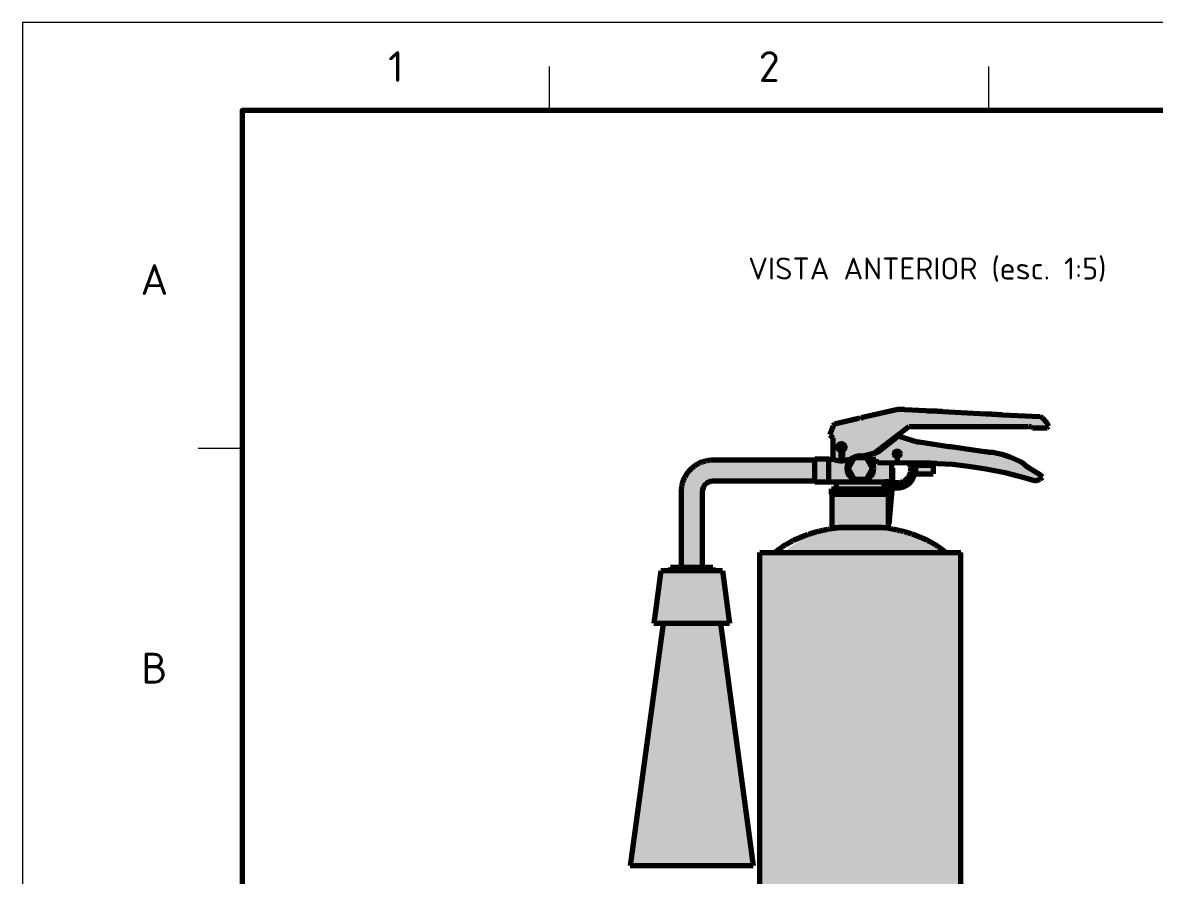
# Model space of a CAD drawing. Header units: millimetres. Extents: x 0 to 420, y 0 to 297.
# Drawn here: x 0 to 128.8, y 199.9 to 297 of the extents above; entities that cross this region are included whole.
import ezdxf
from ezdxf.enums import TextEntityAlignment as Align

# ---------------------------------------------------------------- set-up
doc = ezdxf.new("R2010")
doc.units = ezdxf.units.MM
for name, color, linetype, lineweight in [('01-VISIBLE', 7, 'CONTINUOUS', 70), ('06-TEXTO', 7, 'CONTINUOUS', 25), ('07-RECUADRO', 7, 'CONTINUOUS', 70), ('08-FINA', 5, 'CONTINUOUS', 18), ('13-GRAFICA', 30, 'CONTINUOUS', 18)]:
    doc.layers.add(name, color=color, linetype=linetype, lineweight=lineweight)
doc.styles.add('ISO3098', font='isocpeur.ttf')

msp = doc.modelspace()

# ---------------------------------------------------------------- hatches: boundary and pattern name
at = {"layer": '13-GRAFICA', "true_color": 0xb21820}
h = msp.add_hatch(color=7, dxfattribs=at)
h.dxf.hatch_style = 1
h.paths.add_polyline_path([(93.773, 251.555), (93.773, 251.655), (94.173, 251.655), (94.173, 251.755), (94.673, 251.755), (94.673, 251.855), (95.073, 251.855), (95.073, 251.955), (95.373, 251.855), (95.373, 251.955), (95.573, 251.955), (95.573, 252.055), (95.973, 252.055), (95.973, 252.155), (96.373, 252.155), (96.373, 252.255), (96.773, 252.255), (96.773, 252.355), (97.273, 252.355), (97.273, 252.455), (97.673, 252.455), (97.673, 252.555), (98.173, 252.555), (98.173, 252.655), (98.573, 252.655), (98.573, 252.755), (99.073, 252.755), (99.073, 252.855), (99.473, 252.855), (99.473, 252.955), (102.873, 252.855), (102.873, 252.755), (104.773, 252.755), (104.773, 252.655), (106.173, 252.655), (106.173, 252.555), (108.273, 252.555), (108.273, 252.455), (111.573, 252.355), (111.573, 252.255), (113.573, 252.255), (113.573, 252.155), (115.673, 252.155), (115.673, 252.055), (116.073, 252.055), (116.073, 251.955), (116.673, 251.455), (116.673, 251.255), (116.773, 251.255), (116.773, 250.955), (116.673, 250.955), (116.673, 250.855), (114.873, 250.855), (114.873, 250.955), (114.673, 250.955), (114.673, 251.055), (100.873, 251.055), (100.573, 250.655), (100.373, 250.655), (100.373, 250.555), (100.273, 250.555), (100.173, 250.355), (99.973, 250.355), (99.673, 249.955), (99.473, 249.955), (99.273, 249.655), (99.073, 249.655), (98.873, 249.355), (98.673, 249.355), (98.373, 248.955), (98.173, 248.955), (97.973, 248.655), (97.773, 248.655), (97.773, 248.555), (97.673, 248.555), (97.473, 248.255), (97.273, 248.255), (97.073, 247.955), (96.673, 247.955), (96.673, 247.855), (96.273, 247.855), (96.273, 247.755), (95.873, 247.755), (95.873, 247.655), (95.173, 247.755), (95.173, 247.655), (94.573, 247.555), (94.573, 247.455), (94.273, 247.355), (94.273, 247.255), (93.873, 247.255), (93.873, 247.155), (93.673, 247.155), (93.673, 248.655), (93.673, 251.555)])
h = msp.add_hatch(color=7, dxfattribs=at)
h.dxf.hatch_style = 1
h.paths.add_polyline_path([(92.373, 247.355), (92.273, 247.355), (92.273, 249.755), (92.173, 249.755), (91.873, 250.155), (91.973, 250.155), (91.973, 250.355), (92.073, 250.355), (92.173, 251.055), (92.273, 251.055), (92.473, 251.355), (92.873, 251.355), (92.873, 248.955), (92.873, 248.355), (92.873, 247.155), (92.473, 247.155), (92.473, 247.255), (92.373, 247.255)])
h = msp.add_hatch(color=7, dxfattribs=at)
h.dxf.hatch_style = 1
h.paths.add_polyline_path([(92.973, 251.355), (92.973, 251.455), (93.373, 251.455), (93.373, 251.555), (93.673, 251.555), (93.673, 248.655), (93.573, 248.955), (93.473, 248.955), (93.473, 249.055), (92.873, 248.955), (92.873, 251.355)])
at = {"layer": '13-GRAFICA', "true_color": 0xd6d9de}
h = msp.add_hatch(color=7, dxfattribs=at)
h.dxf.hatch_style = 1
h.paths.add_polyline_path([(93.073, 248.355), (92.873, 248.355), (92.873, 248.955), (93.473, 249.055), (93.573, 248.755), (93.673, 248.755), (93.673, 248.655), (93.573, 248.655), (93.573, 248.355), (93.373, 248.355), (93.373, 248.255), (93.073, 248.255)])
at = {"layer": '13-GRAFICA', "true_color": 0xb21820}
h = msp.add_hatch(color=7, dxfattribs=at)
h.dxf.hatch_style = 1
h.paths.add_polyline_path([(96.473, 247.755), (96.473, 247.855), (96.873, 247.855), (96.873, 247.955), (97.373, 248.055), (97.373, 248.155), (97.673, 248.255), (97.973, 248.655), (98.173, 248.655), (98.473, 249.055), (98.673, 249.055), (98.973, 249.455), (99.173, 249.455), (99.273, 249.589), (99.273, 248.055), (99.273, 247.755), (99.273, 246.909), (97.273, 246.955), (97.173, 247.255), (96.373, 247.255), (96.173, 247.555), (95.973, 247.555), (95.973, 247.755)])
h = msp.add_hatch(color=7, dxfattribs=at)
h.dxf.hatch_style = 1
h.paths.add_polyline_path([(99.473, 249.855), (99.773, 249.955), (99.773, 249.855), (99.873, 249.855), (99.873, 248.055), (99.773, 248.055), (99.673, 248.255), (99.473, 248.255), (99.473, 248.155), (99.273, 248.055), (99.273, 249.589)])
h = msp.add_hatch(color=7, dxfattribs=at)
h.dxf.hatch_style = 1
h.paths.add_polyline_path([(100.073, 249.855), (100.073, 249.755), (100.373, 249.755), (100.373, 249.655), (100.673, 249.655), (100.673, 249.555), (100.973, 249.555), (100.973, 249.455), (101.273, 249.455), (101.273, 249.355), (101.573, 249.355), (101.573, 249.255), (102.873, 249.155), (102.873, 249.055), (103.473, 249.055), (103.473, 248.955), (104.173, 248.955), (104.173, 248.855), (104.773, 248.855), (104.773, 248.755), (105.673, 248.755), (105.673, 248.655), (107.073, 248.555), (107.073, 248.455), (109.073, 248.255), (109.073, 248.155), (110.773, 248.055), (110.773, 247.955), (111.573, 247.855), (111.573, 247.755), (112.473, 247.555), (112.473, 247.455), (112.673, 247.455), (112.673, 247.355), (112.873, 247.355), (112.873, 247.255), (113.173, 247.255), (113.173, 247.155), (113.773, 246.955), (113.773, 246.855), (114.073, 246.755), (114.373, 246.355), (114.573, 246.355), (114.673, 246.155), (115.073, 246.055), (115.073, 245.955), (115.373, 245.855), (115.473, 245.655), (115.873, 245.555), (115.873, 245.455), (116.073, 245.355), (116.073, 245.155), (115.973, 245.155), (115.873, 244.955), (115.573, 244.955), (115.573, 244.855), (115.073, 244.855), (115.073, 244.955), (114.773, 244.955), (114.773, 245.055), (114.373, 245.055), (114.373, 245.155), (114.073, 245.155), (114.073, 245.255), (113.673, 245.255), (113.673, 245.355), (113.273, 245.355), (113.273, 245.455), (112.873, 245.455), (112.873, 245.555), (112.473, 245.555), (112.473, 245.655), (112.073, 245.655), (112.073, 245.755), (111.673, 245.755), (111.673, 245.855), (111.173, 245.855), (111.173, 245.955), (110.673, 245.955), (110.673, 246.055), (110.173, 246.055), (110.173, 246.155), (109.673, 246.155), (109.673, 246.255), (109.073, 246.255), (109.073, 246.355), (107.673, 246.455), (107.673, 246.555), (105.973, 246.655), (105.973, 246.755), (99.873, 246.896), (99.873, 247.755), (99.873, 248.055), (99.873, 249.855)])
at = {"layer": '13-GRAFICA', "true_color": 0xcba23e}
h = msp.add_hatch(color=7, dxfattribs=at)
h.dxf.hatch_style = 1
h.paths.add_polyline_path([(90.173, 244.655), (90.173, 247.255), (92.473, 247.255), (92.473, 247.155), (92.873, 247.155), (92.873, 247.055), (93.473, 247.055), (93.473, 247.155), (93.873, 247.155), (93.873, 247.255), (94.373, 247.255), (94.373, 247.355), (94.473, 247.355), (94.573, 247.555), (94.773, 247.555), (94.773, 247.655), (95.573, 247.755), (95.573, 247.655), (96.173, 247.555), (96.373, 247.255), (97.173, 247.255), (97.273, 246.955), (98.973, 246.955), (98.973, 244.755), (91.973, 244.755), (91.973, 244.655)])
at = {"layer": '13-GRAFICA', "true_color": 0xb21820}
h = msp.add_hatch(color=7, dxfattribs=at)
h.dxf.hatch_style = 1
h.paths.add_polyline_path([(93.473, 247.155), (93.473, 247.055), (92.873, 247.055), (92.873, 247.155), (92.873, 248.355), (93.073, 248.355), (93.073, 248.255), (93.573, 248.355), (93.573, 248.655), (93.673, 248.655), (93.673, 247.155)])
at = {"layer": '13-GRAFICA', "true_color": 0xd6d9de}
h = msp.add_hatch(color=7, dxfattribs=at)
h.dxf.hatch_style = 1
h.paths.add_polyline_path([(99.273, 247.755), (99.273, 248.055), (99.373, 248.055), (99.473, 248.255), (99.673, 248.255), (99.673, 248.155), (99.873, 248.055), (99.873, 247.755), (99.773, 247.755), (99.673, 247.555), (99.473, 247.555), (99.473, 247.655)])
at = {"layer": '13-GRAFICA', "true_color": 0xb21820}
h = msp.add_hatch(color=7, dxfattribs=at)
h.dxf.hatch_style = 1
h.paths.add_polyline_path([(99.273, 246.909), (99.273, 247.755), (99.373, 247.755), (99.473, 247.555), (99.673, 247.555), (99.673, 247.655), (99.873, 247.755), (99.873, 246.896)])
at = {"layer": '13-GRAFICA', "true_color": 0xd6d9de}
h = msp.add_hatch(color=7, dxfattribs=at)
h.dxf.hatch_style = 1
h.paths.add_polyline_path([(74.973, 234.955), (74.973, 244.055), (75.073, 244.055), (75.073, 244.555), (75.173, 244.555), (75.273, 245.155), (75.473, 245.255), (75.473, 245.455), (75.673, 245.555), (75.673, 245.755), (75.773, 245.755), (76.473, 246.555), (76.873, 246.655), (76.973, 246.855), (77.273, 246.855), (77.273, 246.955), (77.573, 246.955), (77.573, 247.055), (77.973, 247.055), (77.973, 247.155), (90.173, 247.155), (90.173, 244.755), (78.173, 244.755), (78.173, 244.655), (77.773, 244.555), (77.673, 244.255), (77.473, 244.155), (77.473, 243.855), (77.373, 243.855), (77.373, 234.955)])
h = msp.add_hatch(color=7, dxfattribs=at)
h.dxf.hatch_style = 1
h.paths.add_polyline_path([(98.373, 244.355), (98.073, 244.755), (98.973, 244.755), (98.973, 244.655), (99.373, 244.655), (99.373, 244.555), (99.773, 244.555), (99.773, 244.655), (100.373, 244.755), (100.373, 244.855), (100.873, 245.255), (100.873, 245.455), (100.973, 245.455), (100.973, 245.655), (101.073, 245.655), (101.073, 246.555), (100.973, 246.555), (100.873, 246.855), (101.473, 246.855), (101.473, 246.755), (101.573, 246.755), (101.573, 246.355), (101.673, 246.355), (101.573, 245.455), (101.473, 245.455), (101.473, 245.155), (101.273, 245.055), (101.273, 244.855), (101.173, 244.855), (100.773, 244.355), (100.573, 244.355), (100.573, 244.255), (100.373, 244.255), (100.373, 244.155), (100.073, 244.155), (100.073, 244.055), (99.073, 244.055), (99.073, 244.155), (98.773, 244.155), (98.773, 244.255)])
at = {"layer": '13-GRAFICA', "true_color": 0xffd200}
h = msp.add_hatch(color=7, dxfattribs=at)
h.dxf.hatch_style = 1
h.paths.add_polyline_path([(101.673, 245.655), (101.673, 246.655), (103.673, 246.655), (103.673, 245.655)])
at = {"layer": '13-GRAFICA', "true_color": 0xb21820}
h = msp.add_hatch(color=7, dxfattribs=at)
h.dxf.hatch_style = 1
h.paths.add_polyline_path([(92.173, 243.855), (98.573, 243.855), (98.573, 239.455), (98.473, 239.455), (98.473, 239.355), (99.073, 239.355), (99.073, 239.255), (99.573, 239.255), (99.573, 239.155), (100.373, 239.055), (100.373, 238.955), (101.073, 238.855), (101.073, 238.755), (101.373, 238.755), (101.373, 238.655), (101.573, 238.655), (101.573, 238.555), (101.873, 238.555), (101.873, 238.455), (102.073, 238.455), (102.073, 238.355), (102.373, 238.355), (102.373, 238.255), (102.573, 238.255), (102.573, 238.155), (102.873, 238.155), (102.873, 238.055), (103.073, 238.055), (103.173, 237.855), (103.373, 237.855), (103.373, 237.755), (103.773, 237.655), (103.873, 237.455), (104.273, 237.355), (104.373, 237.155), (104.573, 237.155), (104.973, 236.655), (86.673, 236.655), (86.873, 236.955), (87.073, 236.955), (87.373, 237.355), (87.573, 237.355), (87.673, 237.555), (87.873, 237.555), (87.873, 237.655), (88.173, 237.755), (88.273, 237.955), (88.473, 237.955), (88.473, 238.055), (88.673, 238.055), (88.673, 238.155), (88.873, 238.155), (88.873, 238.255), (89.073, 238.255), (89.073, 238.355), (89.273, 238.355), (89.273, 238.455), (89.573, 238.455), (89.573, 238.555), (89.773, 238.555), (89.773, 238.655), (89.973, 238.655), (89.973, 238.755), (90.273, 238.755), (90.273, 238.855), (90.573, 238.855), (90.573, 238.955), (90.873, 238.955), (90.873, 239.055), (91.273, 239.055), (91.273, 239.155), (91.573, 239.155), (91.573, 239.255), (91.973, 239.255), (91.973, 239.355), (92.473, 239.355), (92.473, 239.455), (92.173, 239.455)])
at = {"layer": '13-GRAFICA', "true_color": 0xcba23e}
h = msp.add_hatch(color=7, dxfattribs=at)
h.dxf.hatch_style = 1
h.paths.add_polyline_path([(92.673, 243.855), (92.673, 244.755), (98.073, 244.755), (98.073, 243.855)])
at = {"layer": '13-GRAFICA', "true_color": 0xc81e2d}
h = msp.add_hatch(color=7, dxfattribs=at)
h.dxf.hatch_style = 1
h.paths.add_polyline_path([(98.873, 242.855), (98.873, 242.355), (98.773, 242.355), (98.773, 242.855)])
h = msp.add_hatch(color=7, dxfattribs=at)
h.dxf.hatch_style = 1
h.paths.add_polyline_path([(98.773, 241.655), (98.773, 241.155), (98.673, 241.155), (98.673, 241.655)])
h = msp.add_hatch(color=7, dxfattribs=at)
h.dxf.hatch_style = 1
h.paths.add_polyline_path([(98.573, 240.455), (98.673, 240.455), (98.673, 239.955), (98.573, 239.955)])
at = {"layer": '13-GRAFICA', "true_color": 0xffffff}
h = msp.add_hatch(color=7, dxfattribs=at)
h.dxf.hatch_style = 1
h.paths.add_polyline_path([(83.973, 178.655), (83.973, 236.655), (106.773, 236.655), (106.773, 178.655)])
at = {"layer": '13-GRAFICA', "true_color": 0x202020}
h = msp.add_hatch(color=7, dxfattribs=at)
h.dxf.hatch_style = 1
h.paths.add_polyline_path([(72.173, 231.155), (72.273, 231.155), (72.273, 231.955), (72.373, 231.955), (72.373, 232.655), (72.473, 232.655), (72.473, 233.455), (72.573, 233.455), (72.673, 234.555), (79.673, 234.555), (79.973, 231.055), (80.073, 231.055), (80.073, 230.455), (80.173, 230.455), (80.173, 229.855), (80.273, 229.855), (80.273, 229.355), (80.373, 229.355), (80.473, 228.555), (71.873, 228.555), (71.973, 229.755), (72.073, 229.755), (72.073, 230.455), (72.173, 230.455)])
h = msp.add_hatch(color=7, dxfattribs=at)
h.dxf.hatch_style = 1
h.paths.add_polyline_path([(78.573, 234.555), (73.773, 234.555), (73.773, 234.955), (78.573, 234.955)])
h = msp.add_hatch(color=7, dxfattribs=at)
h.dxf.hatch_style = 1
h.paths.add_polyline_path([(83.173, 200.955), (69.173, 200.955), (69.273, 202.055), (69.373, 202.055), (69.373, 202.855), (69.473, 202.855), (69.473, 203.555), (69.573, 203.555), (69.573, 204.255), (69.673, 204.255), (69.773, 205.755), (69.873, 205.755), (69.873, 206.555), (69.973, 206.555), (69.973, 207.255), (70.073, 207.255), (70.073, 207.955), (70.173, 207.955), (70.173, 208.755), (70.273, 208.755), (70.273, 209.455), (70.373, 209.455), (70.373, 210.255), (70.473, 210.255), (70.473, 210.955), (70.573, 210.955), (70.573, 211.655), (70.673, 211.655), (70.673, 212.455), (70.773, 212.455), (70.773, 213.155), (70.873, 213.155), (70.873, 213.955), (70.973, 213.955), (70.973, 214.655), (71.073, 214.655), (71.073, 215.355), (71.173, 215.355), (71.173, 216.155), (71.273, 216.155), (71.273, 216.855), (71.373, 216.855), (71.373, 217.555), (71.473, 217.555), (71.473, 218.355), (71.573, 218.355), (71.573, 219.055), (71.673, 219.055), (71.673, 219.855), (71.773, 219.855), (71.773, 220.555), (71.873, 220.555), (71.873, 221.255), (71.973, 221.255), (71.973, 222.055), (72.073, 222.055), (72.073, 222.755), (72.173, 222.755), (72.173, 223.555), (72.273, 223.555), (72.273, 224.255), (72.373, 224.255), (72.373, 224.955), (72.473, 224.955), (72.473, 225.755), (72.573, 225.755), (72.573, 226.455), (72.673, 226.455), (72.673, 227.255), (72.773, 227.255), (72.873, 228.555), (79.373, 228.555), (79.473, 227.255), (79.573, 227.255), (79.573, 226.455), (79.673, 226.455), (79.673, 225.655), (79.773, 225.655), (79.773, 224.955), (79.873, 224.955), (79.873, 224.155), (79.973, 224.155), (79.973, 223.355), (80.073, 223.355), (80.073, 222.655), (80.173, 222.655), (80.173, 221.855), (80.273, 221.855), (80.273, 221.155), (80.373, 221.155), (80.473, 219.555), (80.573, 219.555), (80.573, 218.855), (80.673, 218.855), (80.673, 218.055), (80.773, 218.055), (80.773, 217.355), (80.873, 217.355), (80.973, 215.755), (81.073, 215.755), (81.073, 215.055), (81.173, 215.055), (81.173, 214.255), (81.273, 214.255), (81.273, 213.555), (81.373, 213.555), (81.473, 211.955), (81.573, 211.955), (81.773, 209.655), (81.873, 209.655), (81.873, 208.955), (81.973, 208.955), (81.973, 208.155), (82.073, 208.155), (82.073, 207.455), (82.173, 207.455), (82.173, 206.655), (82.273, 206.655)])

# ---------------------------------------------------------------- linework, layer by layer
at = {"layer": '01-VISIBLE'}
for p, q in [((99.641, 252.945), (95.611, 252.031)), ((100.385, 252.945), (99.641, 252.945)), ((100.419, 252.911), (100.385, 252.945)), ((102.857, 252.809), (100.419, 252.911)), ((102.891, 252.777), (102.857, 252.809)), ((103.501, 252.777), (102.891, 252.777)), ((103.535, 252.743), (103.501, 252.777)), ((104.111, 252.743), (103.535, 252.743)), ((104.145, 252.709), (104.111, 252.743)), ((104.721, 252.709), (104.145, 252.709)), ((104.755, 252.675), (104.721, 252.709)), ((109.665, 252.437), (104.755, 252.675)), ((92.427, 251.285), (92.241, 251.099)), ((95.169, 251.929), (92.427, 251.285)), ((95.271, 251.929), (95.169, 251.929)), ((95.373, 251.861), (95.271, 251.929)), ((95.509, 251.997), (95.373, 251.861)), ((95.611, 252.031), (95.509, 251.997)), ((109.699, 252.403), (109.665, 252.437)), ((110.309, 252.403), (109.699, 252.403)), ((110.343, 252.369), (110.309, 252.403)), ((110.917, 252.369), (110.343, 252.369)), ((110.951, 252.335), (110.917, 252.369)), ((111.527, 252.335), (110.951, 252.335)), ((111.561, 252.301), (111.527, 252.335)), ((115.863, 252.099), (111.561, 252.301)), ((116.099, 251.997), (115.863, 252.099)), ((116.625, 251.473), (116.099, 251.997)), ((116.827, 251.031), (116.625, 251.473)), ((92.173, 250.761), (91.901, 250.083)), ((91.901, 250.083), (92.241, 249.711)), ((92.241, 251.099), (92.173, 250.761)), ((97.033, 248.001), (100.927, 251.015)), ((100.927, 251.015), (114.473, 251.015)), ((114.473, 251.015), (114.541, 251.049)), ((114.541, 251.049), (114.813, 250.981)), ((114.813, 250.981), (114.981, 250.845)), ((114.981, 250.845), (116.641, 250.845)), ((116.641, 250.845), (116.827, 251.031)), ((92.241, 249.711), (92.241, 247.409)), ((99.675, 249.931), (97.371, 248.103)), ((101.841, 249.221), (99.675, 249.931)), ((102.079, 249.221), (101.841, 249.221)), ((105.431, 248.713), (102.079, 249.221)), ((105.669, 248.713), (105.431, 248.713)), ((109.495, 248.137), (105.669, 248.713)), ((92.241, 247.409), (92.427, 247.221)), ((94.673, 247.435), (93.973, 246.223)), ((96.073, 247.435), (94.673, 247.435)), ((95.738, 247.677), (97.033, 248.001)), ((96.999, 247.933), (95.787, 247.664)), ((96.773, 246.223), (96.073, 247.435)), ((97.371, 248.103), (96.999, 247.933)), ((96.999, 247.933), (97.346, 248.091)), ((109.733, 248.137), (109.495, 248.137)), ((110.003, 248.069), (109.733, 248.137)), ((110.443, 248.069), (110.003, 248.069)), ((111.527, 247.831), (110.443, 248.069)), ((112.441, 247.527), (111.527, 247.831)), ((113.593, 246.985), (112.441, 247.527)), ((90.193, 247.173), (78.573, 247.173)), ((91.773, 247.283), (90.193, 247.283)), ((91.773, 244.723), (91.773, 247.283)), ((92.327, 247.283), (92.327, 247.322)), ((92.427, 247.221), (93.003, 247.087)), ((93.003, 247.087), (93.375, 247.087)), ((93.375, 247.087), (94.366, 247.334)), ((93.973, 246.223), (94.673, 245.01)), ((94.159, 247.283), (94.312, 247.283)), ((96.073, 245.01), (96.773, 246.223)), ((96.428, 247.289), (97.135, 247.289)), ((96.434, 247.283), (97.136, 247.283)), ((97.135, 247.289), (97.151, 247.103)), ((97.151, 247.103), (97.337, 246.917)), ((97.337, 246.917), (103.365, 246.883)), ((98.973, 244.723), (98.973, 246.907)), ((98.979, 246.263), (99.019, 246.263)), ((98.979, 244.663), (98.979, 246.263)), ((99.019, 246.263), (99.019, 244.661)), ((101.653, 246.623), (103.653, 246.623)), ((103.365, 246.883), (103.399, 246.849)), ((103.399, 246.849), (104.077, 246.849)), ((104.077, 246.849), (104.111, 246.815)), ((104.111, 246.815), (105.905, 246.713)), ((105.905, 246.713), (107.937, 246.477)), ((107.937, 246.477), (109.665, 246.205)), ((109.665, 246.205), (111.867, 245.765)), ((113.999, 246.747), (113.593, 246.985)), ((114.203, 246.545), (113.999, 246.747)), ((114.609, 246.273), (114.203, 246.545)), ((115.897, 245.461), (114.609, 246.273)), ((94.673, 245.01), (96.073, 245.01)), ((101.653, 245.623), (103.653, 245.623)), ((111.867, 245.765), (114.033, 245.223)), ((114.033, 245.223), (115.219, 244.851)), ((115.219, 244.851), (115.423, 244.851)), ((115.423, 244.851), (115.863, 245.021)), ((115.863, 245.021), (116.117, 245.241)), ((116.117, 245.241), (115.897, 245.461)), ((74.973, 243.573), (74.973, 234.973)), ((77.373, 243.573), (77.373, 234.973)), ((90.193, 244.773), (78.573, 244.773)), ((91.973, 244.663), (90.193, 244.663)), ((92.093, 243.303), (92.093, 243.903)), ((92.573, 244.723), (95.373, 244.723)), ((92.653, 243.903), (92.653, 244.723)), ((95.373, 244.723), (98.173, 244.723)), ((98.093, 243.903), (98.093, 244.723)), ((98.579, 239.903), (98.979, 244.663)), ((99.019, 244.661), (98.619, 239.899)), ((98.653, 243.303), (98.653, 243.903)), ((92.173, 239.503), (92.173, 243.303)), ((98.573, 239.503), (98.573, 243.303)), ((98.619, 239.899), (98.579, 239.903)), ((92.871, 239.502), (92.871, 239.503)), ((97.875, 239.502), (97.875, 239.503)), ((83.913, 178.683), (83.913, 236.675)), ((106.833, 178.683), (106.833, 236.675)), ((72.679, 234.573), (71.867, 228.573)), ((73.773, 234.973), (73.719, 234.573)), ((78.573, 234.973), (78.627, 234.573)), ((79.667, 234.573), (80.479, 228.573)), ((72.907, 228.573), (69.173, 200.973)), ((79.439, 228.573), (83.173, 200.973))]:
    msp.add_line(p, q, dxfattribs=at)
for points in [[(99.406, 248.175), (99.406, 248.175), (99.406, 248.175), (99.406, 248.176), (99.406, 248.176), (99.406, 248.176), (99.407, 248.176)], [(78.573, 247.173), (78.472, 247.171), (78.371, 247.167), (78.27, 247.16), (78.17, 247.15), (78.07, 247.137), (77.97, 247.122), (77.871, 247.103), (77.772, 247.082), (77.674, 247.058), (77.576, 247.032), (77.48, 247.003), (77.384, 246.971), (77.289, 246.936), (77.195, 246.899), (77.103, 246.859), (77.011, 246.816), (76.921, 246.771), (76.832, 246.723), (76.744, 246.673), (76.658, 246.621), (76.573, 246.566), (76.49, 246.509), (76.408, 246.449), (76.328, 246.387), (76.25, 246.323), (76.174, 246.257), (76.1, 246.189), (76.027, 246.118), (75.957, 246.046), (75.889, 245.971), (75.822, 245.895), (75.758, 245.817), (75.697, 245.737), (75.637, 245.656), (75.58, 245.573), (75.525, 245.488), (75.472, 245.402), (75.422, 245.314), (75.375, 245.225), (75.33, 245.135), (75.287, 245.043), (75.247, 244.95), (75.21, 244.856), (75.175, 244.762), (75.143, 244.666), (75.114, 244.569), (75.087, 244.472), (75.063, 244.374), (75.042, 244.275), (75.024, 244.176), (75.008, 244.076), (74.996, 243.976), (74.986, 243.875), (74.979, 243.774), (74.974, 243.674), (74.973, 243.573)], [(90.193, 244.663), (90.193, 244.763), (90.193, 244.864), (90.193, 244.965), (90.193, 245.066), (90.193, 245.166), (90.193, 245.267), (90.193, 245.368), (90.193, 245.469), (90.193, 245.569), (90.193, 245.67), (90.193, 245.771), (90.193, 245.872), (90.193, 245.973), (90.193, 246.073), (90.193, 246.174), (90.193, 246.275), (90.193, 246.376), (90.193, 246.476), (90.193, 246.577), (90.193, 246.678), (90.193, 246.779), (90.193, 246.879), (90.193, 246.98), (90.193, 247.081), (90.193, 247.182), (90.193, 247.283)], [(91.773, 247.283), (91.872, 247.283), (91.971, 247.283), (92.069, 247.283), (92.168, 247.283), (92.267, 247.283), (92.366, 247.283)], [(100.869, 246.897), (100.92, 246.808), (100.964, 246.715), (101.002, 246.62), (101.034, 246.523), (101.059, 246.423), (101.077, 246.323), (101.088, 246.221), (101.093, 246.119), (101.091, 246.016), (101.081, 245.914), (101.065, 245.813), (101.042, 245.713), (101.013, 245.615), (100.977, 245.519), (100.934, 245.426), (100.886, 245.336), (100.831, 245.249), (100.771, 245.167), (100.705, 245.088), (100.634, 245.014), (100.558, 244.945), (100.478, 244.881), (100.394, 244.823), (100.306, 244.771), (100.214, 244.725), (100.12, 244.684), (100.023, 244.651), (99.925, 244.624), (99.824, 244.603), (99.723, 244.59), (99.621, 244.583), (99.518, 244.584), (99.416, 244.591), (99.315, 244.605), (99.214, 244.626), (99.116, 244.653), (99.019, 244.687)], [(101.653, 246.623), (101.653, 246.523), (101.653, 246.423), (101.653, 246.323), (101.653, 246.223), (101.653, 246.123), (101.653, 246.023), (101.653, 245.923), (101.653, 245.823), (101.653, 245.723), (101.653, 245.623)], [(103.653, 246.623), (103.653, 246.523), (103.653, 246.423), (103.653, 246.323), (103.653, 246.223), (103.653, 246.123), (103.653, 246.023), (103.653, 245.923), (103.653, 245.823), (103.653, 245.723), (103.653, 245.623)], [(91.773, 244.723), (91.887, 244.723), (92.002, 244.723), (92.116, 244.723), (92.23, 244.723), (92.344, 244.723), (92.459, 244.723), (92.573, 244.723)], [(91.973, 244.663), (91.973, 244.673), (91.973, 244.683), (91.973, 244.693), (91.973, 244.703), (91.973, 244.713), (91.973, 244.723)], [(92.093, 243.903), (92.194, 243.903), (92.295, 243.903), (92.396, 243.903), (92.497, 243.903), (92.598, 243.903), (92.699, 243.903), (92.799, 243.903), (92.9, 243.903), (93.001, 243.903), (93.102, 243.903), (93.203, 243.903), (93.304, 243.903), (93.405, 243.903), (93.506, 243.903), (93.607, 243.903), (93.708, 243.903), (93.809, 243.903), (93.91, 243.903), (94.011, 243.903), (94.111, 243.903), (94.212, 243.903), (94.313, 243.903), (94.414, 243.903), (94.515, 243.903), (94.616, 243.903), (94.717, 243.903), (94.818, 243.903), (94.919, 243.903), (95.02, 243.903), (95.121, 243.903), (95.222, 243.903), (95.323, 243.903), (95.423, 243.903), (95.524, 243.903), (95.625, 243.903), (95.726, 243.903), (95.827, 243.903), (95.928, 243.903), (96.029, 243.903), (96.13, 243.903), (96.231, 243.903), (96.332, 243.903), (96.433, 243.903), (96.534, 243.903), (96.635, 243.903), (96.735, 243.903), (96.836, 243.903), (96.937, 243.903), (97.038, 243.903), (97.139, 243.903), (97.24, 243.903), (97.341, 243.903), (97.442, 243.903), (97.543, 243.903), (97.644, 243.903), (97.745, 243.903), (97.846, 243.903), (97.947, 243.903), (98.047, 243.903), (98.148, 243.903), (98.249, 243.903), (98.35, 243.903), (98.451, 243.903), (98.552, 243.903), (98.653, 243.903)], [(98.973, 244.723), (98.859, 244.723), (98.744, 244.723), (98.63, 244.723), (98.516, 244.723), (98.402, 244.723), (98.287, 244.723), (98.173, 244.723)], [(98.979, 244.703), (98.972, 244.707), (98.965, 244.71), (98.957, 244.713), (98.95, 244.716), (98.943, 244.719), (98.936, 244.723)], [(92.093, 243.303), (92.194, 243.303), (92.295, 243.303), (92.396, 243.303), (92.497, 243.303), (92.598, 243.303), (92.699, 243.303), (92.799, 243.303), (92.9, 243.303), (93.001, 243.303), (93.102, 243.303), (93.203, 243.303), (93.304, 243.303), (93.405, 243.303), (93.506, 243.303), (93.607, 243.303), (93.708, 243.303), (93.809, 243.303), (93.91, 243.303), (94.011, 243.303), (94.111, 243.303), (94.212, 243.303), (94.313, 243.303), (94.414, 243.303), (94.515, 243.303), (94.616, 243.303), (94.717, 243.303), (94.818, 243.303), (94.919, 243.303), (95.02, 243.303), (95.121, 243.303), (95.222, 243.303), (95.323, 243.303), (95.423, 243.303), (95.524, 243.303), (95.625, 243.303), (95.726, 243.303), (95.827, 243.303), (95.928, 243.303), (96.029, 243.303), (96.13, 243.303), (96.231, 243.303), (96.332, 243.303), (96.433, 243.303), (96.534, 243.303), (96.635, 243.303), (96.735, 243.303), (96.836, 243.303), (96.937, 243.303), (97.038, 243.303), (97.139, 243.303), (97.24, 243.303), (97.341, 243.303), (97.442, 243.303), (97.543, 243.303), (97.644, 243.303), (97.745, 243.303), (97.846, 243.303), (97.947, 243.303), (98.047, 243.303), (98.148, 243.303), (98.249, 243.303), (98.35, 243.303), (98.451, 243.303), (98.552, 243.303), (98.653, 243.303)], [(85.673, 236.675), (85.749, 236.741), (85.825, 236.807), (85.902, 236.871), (85.98, 236.934), (86.059, 236.997), (86.139, 237.058), (86.219, 237.119), (86.3, 237.178), (86.382, 237.237), (86.465, 237.294), (86.548, 237.351), (86.632, 237.407), (86.716, 237.461), (86.801, 237.515), (86.886, 237.568), (86.972, 237.621), (87.059, 237.672), (87.146, 237.723), (87.233, 237.772), (87.321, 237.821), (87.409, 237.869), (87.498, 237.916), (87.587, 237.963), (87.677, 238.008), (87.767, 238.053), (87.858, 238.097), (87.948, 238.141), (88.039, 238.183), (88.131, 238.225), (88.223, 238.267), (88.315, 238.307), (88.407, 238.347), (88.5, 238.386), (88.593, 238.424), (88.686, 238.462), (88.78, 238.499), (88.873, 238.535), (88.967, 238.571), (89.062, 238.606), (89.156, 238.64), (89.251, 238.673), (89.346, 238.706), (89.442, 238.738), (89.537, 238.77), (89.633, 238.8), (89.729, 238.831), (89.825, 238.86), (89.921, 238.89), (90.018, 238.918), (90.114, 238.947), (90.211, 238.975), (90.307, 239.003), (90.404, 239.03), (90.501, 239.056), (90.599, 239.081), (90.696, 239.106), (90.794, 239.129), (90.892, 239.152), (90.99, 239.173), (91.089, 239.194), (91.187, 239.215), (91.286, 239.234), (91.385, 239.253), (91.483, 239.272), (91.582, 239.291), (91.681, 239.31), (91.78, 239.33), (91.878, 239.349), (91.976, 239.375), (92.073, 239.398), (92.173, 239.413), (92.272, 239.426), (92.372, 239.44), (92.472, 239.452), (92.572, 239.465), (92.671, 239.477), (92.771, 239.49), (92.871, 239.502)], [(92.173, 239.503), (92.273, 239.503), (92.373, 239.503), (92.473, 239.503), (92.573, 239.503), (92.673, 239.503), (92.773, 239.503), (92.873, 239.503), (92.973, 239.503), (93.073, 239.503), (93.173, 239.503), (93.273, 239.503), (93.373, 239.503), (93.473, 239.503), (93.573, 239.503), (93.673, 239.503), (93.773, 239.503), (93.873, 239.503), (93.973, 239.503), (94.073, 239.503), (94.173, 239.503), (94.273, 239.503), (94.373, 239.503), (94.473, 239.503), (94.573, 239.503), (94.673, 239.503), (94.773, 239.503), (94.873, 239.503), (94.973, 239.503), (95.073, 239.503), (95.173, 239.503), (95.273, 239.503), (95.373, 239.503), (95.473, 239.503), (95.573, 239.503), (95.673, 239.503), (95.773, 239.503), (95.873, 239.503), (95.973, 239.503), (96.073, 239.503), (96.173, 239.503), (96.273, 239.503), (96.373, 239.503), (96.473, 239.503), (96.573, 239.503), (96.673, 239.503), (96.773, 239.503), (96.873, 239.503), (96.973, 239.503), (97.073, 239.503), (97.173, 239.503), (97.273, 239.503), (97.373, 239.503), (97.473, 239.503), (97.573, 239.503), (97.673, 239.503), (97.773, 239.503), (97.873, 239.503), (97.973, 239.503), (98.073, 239.503), (98.173, 239.503), (98.273, 239.503), (98.373, 239.503), (98.473, 239.503), (98.573, 239.503)], [(97.875, 239.502), (97.775, 239.502), (97.675, 239.502), (97.575, 239.502), (97.475, 239.502), (97.375, 239.502), (97.275, 239.502), (97.174, 239.502), (97.074, 239.502), (96.974, 239.502), (96.874, 239.502), (96.774, 239.502), (96.674, 239.502), (96.574, 239.502), (96.474, 239.502), (96.374, 239.502), (96.274, 239.502), (96.174, 239.502), (96.074, 239.502), (95.973, 239.502), (95.873, 239.502), (95.773, 239.502), (95.673, 239.502), (95.573, 239.502), (95.473, 239.502), (95.373, 239.502), (95.273, 239.502), (95.173, 239.502), (95.073, 239.502), (94.973, 239.502), (94.873, 239.502), (94.773, 239.502), (94.672, 239.502), (94.572, 239.502), (94.472, 239.502), (94.372, 239.502), (94.272, 239.502), (94.172, 239.502), (94.072, 239.502), (93.972, 239.502), (93.872, 239.502), (93.772, 239.502), (93.672, 239.502), (93.572, 239.502), (93.471, 239.502), (93.371, 239.502), (93.271, 239.502), (93.171, 239.502), (93.071, 239.502), (92.971, 239.502), (92.871, 239.502)], [(105.073, 236.675), (104.997, 236.741), (104.921, 236.807), (104.844, 236.871), (104.766, 236.934), (104.687, 236.997), (104.607, 237.058), (104.527, 237.119), (104.446, 237.178), (104.364, 237.237), (104.281, 237.294), (104.198, 237.351), (104.114, 237.407), (104.03, 237.461), (103.945, 237.515), (103.86, 237.568), (103.774, 237.621), (103.687, 237.672), (103.6, 237.723), (103.513, 237.772), (103.425, 237.821), (103.337, 237.869), (103.248, 237.916), (103.159, 237.963), (103.069, 238.009), (102.979, 238.053), (102.888, 238.097), (102.798, 238.141), (102.707, 238.183), (102.615, 238.225), (102.523, 238.266), (102.431, 238.307), (102.339, 238.347), (102.246, 238.386), (102.153, 238.424), (102.06, 238.462), (101.966, 238.499), (101.873, 238.535), (101.779, 238.571), (101.684, 238.606), (101.59, 238.64), (101.495, 238.673), (101.4, 238.706), (101.304, 238.738), (101.209, 238.77), (101.113, 238.8), (101.017, 238.831), (100.921, 238.86), (100.825, 238.89), (100.728, 238.919), (100.632, 238.947), (100.535, 238.975), (100.439, 239.003), (100.342, 239.03), (100.245, 239.056), (100.147, 239.081), (100.05, 239.106), (99.952, 239.129), (99.854, 239.152), (99.756, 239.174), (99.657, 239.194), (99.559, 239.214), (99.46, 239.234), (99.361, 239.253), (99.263, 239.272), (99.164, 239.291), (99.065, 239.31), (98.966, 239.33), (98.868, 239.35), (98.77, 239.374), (98.673, 239.398), (98.573, 239.413), (98.474, 239.427), (98.374, 239.44), (98.274, 239.452), (98.174, 239.465), (98.075, 239.477), (97.975, 239.49), (97.875, 239.502)], [(83.913, 236.675), (84.013, 236.675), (84.113, 236.675), (84.213, 236.675), (84.313, 236.675), (84.413, 236.675), (84.514, 236.675), (84.614, 236.675), (84.714, 236.675), (84.814, 236.675), (84.914, 236.675), (85.014, 236.675), (85.114, 236.675), (85.214, 236.675), (85.314, 236.675), (85.414, 236.675), (85.514, 236.675), (85.614, 236.675), (85.715, 236.675), (85.815, 236.675), (85.915, 236.675), (86.015, 236.675), (86.115, 236.675), (86.215, 236.675), (86.315, 236.675), (86.415, 236.675), (86.515, 236.675), (86.615, 236.675), (86.715, 236.675), (86.816, 236.675), (86.916, 236.675), (87.016, 236.675), (87.116, 236.675), (87.216, 236.675), (87.316, 236.675), (87.416, 236.675), (87.516, 236.675), (87.616, 236.675), (87.716, 236.675), (87.816, 236.675), (87.916, 236.675), (88.017, 236.675), (88.117, 236.675), (88.217, 236.675), (88.317, 236.675), (88.417, 236.675), (88.517, 236.675), (88.617, 236.675), (88.717, 236.675), (88.817, 236.675), (88.917, 236.675), (89.017, 236.675), (89.118, 236.675), (89.218, 236.675), (89.318, 236.675), (89.418, 236.675), (89.518, 236.675), (89.618, 236.675), (89.718, 236.675), (89.818, 236.675), (89.918, 236.675), (90.018, 236.675), (90.118, 236.675), (90.219, 236.675), (90.319, 236.675), (90.419, 236.675), (90.519, 236.675), (90.619, 236.675), (90.719, 236.675), (90.819, 236.675), (90.919, 236.675), (91.019, 236.675), (91.119, 236.675), (91.219, 236.675), (91.319, 236.675), (91.42, 236.675), (91.52, 236.675), (91.62, 236.675), (91.72, 236.675), (91.82, 236.675), (91.92, 236.675), (92.02, 236.675), (92.12, 236.675), (92.22, 236.675), (92.32, 236.675), (92.42, 236.675), (92.521, 236.675), (92.621, 236.675), (92.721, 236.675), (92.821, 236.675), (92.921, 236.675), (93.021, 236.675), (93.121, 236.675), (93.221, 236.675), (93.321, 236.675), (93.421, 236.675), (93.521, 236.675), (93.621, 236.675), (93.722, 236.675), (93.822, 236.675), (93.922, 236.675), (94.022, 236.675), (94.122, 236.675), (94.222, 236.675), (94.322, 236.675), (94.422, 236.675), (94.522, 236.675), (94.622, 236.675), (94.722, 236.675), (94.823, 236.675), (94.923, 236.675), (95.023, 236.675), (95.123, 236.675), (95.223, 236.675), (95.323, 236.675), (95.423, 236.675), (95.523, 236.675), (95.623, 236.675), (95.723, 236.675), (95.823, 236.675), (95.923, 236.675), (96.024, 236.675), (96.124, 236.675), (96.224, 236.675), (96.324, 236.675), (96.424, 236.675), (96.524, 236.675), (96.624, 236.675), (96.724, 236.675), (96.824, 236.675), (96.924, 236.675), (97.024, 236.675), (97.125, 236.675), (97.225, 236.675), (97.325, 236.675), (97.425, 236.675), (97.525, 236.675), (97.625, 236.675), (97.725, 236.675), (97.825, 236.675), (97.925, 236.675), (98.025, 236.675), (98.125, 236.675), (98.225, 236.675), (98.326, 236.675), (98.426, 236.675), (98.526, 236.675), (98.626, 236.675), (98.726, 236.675), (98.826, 236.675), (98.926, 236.675), (99.026, 236.675), (99.126, 236.675), (99.226, 236.675), (99.326, 236.675), (99.427, 236.675), (99.527, 236.675), (99.627, 236.675), (99.727, 236.675), (99.827, 236.675), (99.927, 236.675), (100.027, 236.675), (100.127, 236.675), (100.227, 236.675), (100.327, 236.675), (100.427, 236.675), (100.527, 236.675), (100.628, 236.675), (100.728, 236.675), (100.828, 236.675), (100.928, 236.675), (101.028, 236.675), (101.128, 236.675), (101.228, 236.675), (101.328, 236.675), (101.428, 236.675), (101.528, 236.675), (101.628, 236.675), (101.729, 236.675), (101.829, 236.675), (101.929, 236.675), (102.029, 236.675), (102.129, 236.675), (102.229, 236.675), (102.329, 236.675), (102.429, 236.675), (102.529, 236.675), (102.629, 236.675), (102.729, 236.675), (102.83, 236.675), (102.93, 236.675), (103.03, 236.675), (103.13, 236.675), (103.23, 236.675), (103.33, 236.675), (103.43, 236.675), (103.53, 236.675), (103.63, 236.675), (103.73, 236.675), (103.83, 236.675), (103.93, 236.675), (104.031, 236.675), (104.131, 236.675), (104.231, 236.675), (104.331, 236.675), (104.431, 236.675), (104.531, 236.675), (104.631, 236.675), (104.731, 236.675), (104.831, 236.675), (104.931, 236.675), (105.031, 236.675), (105.132, 236.675), (105.232, 236.675), (105.332, 236.675), (105.432, 236.675), (105.532, 236.675), (105.632, 236.675), (105.732, 236.675), (105.832, 236.675), (105.932, 236.675), (106.032, 236.675), (106.132, 236.675), (106.232, 236.675), (106.333, 236.675), (106.433, 236.675), (106.533, 236.675), (106.633, 236.675), (106.733, 236.675), (106.833, 236.675)], [(79.667, 234.573), (79.566, 234.573), (79.465, 234.573), (79.363, 234.573), (79.262, 234.573), (79.161, 234.573), (79.059, 234.573), (78.958, 234.573), (78.857, 234.573), (78.756, 234.573), (78.654, 234.573), (78.553, 234.573), (78.452, 234.573), (78.35, 234.573), (78.249, 234.573), (78.148, 234.573), (78.047, 234.573), (77.945, 234.573), (77.844, 234.573), (77.743, 234.573), (77.642, 234.573), (77.54, 234.573), (77.439, 234.573), (77.338, 234.573), (77.236, 234.573), (77.135, 234.573), (77.034, 234.573), (76.933, 234.573), (76.831, 234.573), (76.73, 234.573), (76.629, 234.573), (76.527, 234.573), (76.426, 234.573), (76.325, 234.573), (76.224, 234.573), (76.122, 234.573), (76.021, 234.573), (75.92, 234.573), (75.819, 234.573), (75.717, 234.573), (75.616, 234.573), (75.515, 234.573), (75.413, 234.573), (75.312, 234.573), (75.211, 234.573), (75.11, 234.573), (75.008, 234.573), (74.907, 234.573), (74.806, 234.573), (74.704, 234.573), (74.603, 234.573), (74.502, 234.573), (74.401, 234.573), (74.299, 234.573), (74.198, 234.573), (74.097, 234.573), (73.996, 234.573), (73.894, 234.573), (73.793, 234.573), (73.692, 234.573), (73.59, 234.573), (73.489, 234.573), (73.388, 234.573), (73.287, 234.573), (73.185, 234.573), (73.084, 234.573), (72.983, 234.573), (72.881, 234.573), (72.78, 234.573), (72.679, 234.573)], [(78.573, 234.973), (78.473, 234.973), (78.373, 234.973), (78.273, 234.973), (78.173, 234.973), (78.073, 234.973), (77.973, 234.973), (77.873, 234.973), (77.773, 234.973), (77.673, 234.973), (77.573, 234.973), (77.473, 234.973), (77.373, 234.973), (77.273, 234.973), (77.173, 234.973), (77.073, 234.973), (76.973, 234.973), (76.873, 234.973), (76.773, 234.973), (76.673, 234.973), (76.573, 234.973), (76.473, 234.973), (76.373, 234.973), (76.273, 234.973), (76.173, 234.973), (76.073, 234.973), (75.973, 234.973), (75.873, 234.973), (75.773, 234.973), (75.673, 234.973), (75.573, 234.973), (75.473, 234.973), (75.373, 234.973), (75.273, 234.973), (75.173, 234.973), (75.073, 234.973), (74.973, 234.973), (74.873, 234.973), (74.773, 234.973), (74.673, 234.973), (74.573, 234.973), (74.473, 234.973), (74.373, 234.973), (74.273, 234.973), (74.173, 234.973), (74.073, 234.973), (73.973, 234.973), (73.873, 234.973), (73.773, 234.973)], [(80.479, 228.573), (80.379, 228.573), (80.279, 228.573), (80.178, 228.573), (80.078, 228.573), (79.978, 228.573), (79.878, 228.573), (79.778, 228.573), (79.678, 228.573), (79.578, 228.573), (79.478, 228.573), (79.377, 228.573), (79.277, 228.573), (79.177, 228.573), (79.077, 228.573), (78.977, 228.573), (78.877, 228.573), (78.777, 228.573), (78.676, 228.573), (78.576, 228.573), (78.476, 228.573), (78.376, 228.573), (78.276, 228.573), (78.176, 228.573), (78.076, 228.573), (77.975, 228.573), (77.875, 228.573), (77.775, 228.573), (77.675, 228.573), (77.575, 228.573), (77.475, 228.573), (77.375, 228.573), (77.275, 228.573), (77.174, 228.573), (77.074, 228.573), (76.974, 228.573), (76.874, 228.573), (76.774, 228.573), (76.674, 228.573), (76.574, 228.573), (76.473, 228.573), (76.373, 228.573), (76.273, 228.573), (76.173, 228.573), (76.073, 228.573), (75.973, 228.573), (75.873, 228.573), (75.772, 228.573), (75.672, 228.573), (75.572, 228.573), (75.472, 228.573), (75.372, 228.573), (75.272, 228.573), (75.172, 228.573), (75.071, 228.573), (74.971, 228.573), (74.871, 228.573), (74.771, 228.573), (74.671, 228.573), (74.571, 228.573), (74.471, 228.573), (74.371, 228.573), (74.27, 228.573), (74.17, 228.573), (74.07, 228.573), (73.97, 228.573), (73.87, 228.573), (73.77, 228.573), (73.67, 228.573), (73.569, 228.573), (73.469, 228.573), (73.369, 228.573), (73.269, 228.573), (73.169, 228.573), (73.069, 228.573), (72.969, 228.573), (72.868, 228.573), (72.768, 228.573), (72.668, 228.573), (72.568, 228.573), (72.468, 228.573), (72.368, 228.573), (72.268, 228.573), (72.168, 228.573), (72.067, 228.573), (71.967, 228.573), (71.867, 228.573)], [(83.173, 200.973), (83.073, 200.973), (82.973, 200.973), (82.873, 200.973), (82.773, 200.973), (82.673, 200.973), (82.573, 200.973), (82.473, 200.973), (82.373, 200.973), (82.273, 200.973), (82.173, 200.973), (82.073, 200.973), (81.973, 200.973), (81.873, 200.973), (81.773, 200.973), (81.673, 200.973), (81.573, 200.973), (81.473, 200.973), (81.373, 200.973), (81.273, 200.973), (81.173, 200.973), (81.073, 200.973), (80.973, 200.973), (80.873, 200.973), (80.773, 200.973), (80.673, 200.973), (80.573, 200.973), (80.473, 200.973), (80.373, 200.973), (80.273, 200.973), (80.173, 200.973), (80.073, 200.973), (79.973, 200.973), (79.873, 200.973), (79.773, 200.973), (79.673, 200.973), (79.573, 200.973), (79.473, 200.973), (79.373, 200.973), (79.273, 200.973), (79.173, 200.973), (79.073, 200.973), (78.973, 200.973), (78.873, 200.973), (78.773, 200.973), (78.673, 200.973), (78.573, 200.973), (78.473, 200.973), (78.373, 200.973), (78.273, 200.973), (78.173, 200.973), (78.073, 200.973), (77.973, 200.973), (77.873, 200.973), (77.773, 200.973), (77.673, 200.973), (77.573, 200.973), (77.473, 200.973), (77.373, 200.973), (77.273, 200.973), (77.173, 200.973), (77.073, 200.973), (76.973, 200.973), (76.873, 200.973), (76.773, 200.973), (76.673, 200.973), (76.573, 200.973), (76.473, 200.973), (76.373, 200.973), (76.273, 200.973), (76.173, 200.973), (76.073, 200.973), (75.973, 200.973), (75.873, 200.973), (75.773, 200.973), (75.673, 200.973), (75.573, 200.973), (75.473, 200.973), (75.373, 200.973), (75.273, 200.973), (75.173, 200.973), (75.073, 200.973), (74.973, 200.973), (74.873, 200.973), (74.773, 200.973), (74.673, 200.973), (74.573, 200.973), (74.473, 200.973), (74.373, 200.973), (74.273, 200.973), (74.173, 200.973), (74.073, 200.973), (73.973, 200.973), (73.873, 200.973), (73.773, 200.973), (73.673, 200.973), (73.573, 200.973), (73.473, 200.973), (73.373, 200.973), (73.273, 200.973), (73.173, 200.973), (73.073, 200.973), (72.973, 200.973), (72.873, 200.973), (72.773, 200.973), (72.673, 200.973), (72.573, 200.973), (72.473, 200.973), (72.373, 200.973), (72.273, 200.973), (72.173, 200.973), (72.073, 200.973), (71.973, 200.973), (71.873, 200.973), (71.773, 200.973), (71.673, 200.973), (71.573, 200.973), (71.473, 200.973), (71.373, 200.973), (71.273, 200.973), (71.173, 200.973), (71.073, 200.973), (70.973, 200.973), (70.873, 200.973), (70.773, 200.973), (70.673, 200.973), (70.573, 200.973), (70.473, 200.973), (70.373, 200.973), (70.273, 200.973), (70.173, 200.973), (70.073, 200.973), (69.973, 200.973), (69.873, 200.973), (69.773, 200.973), (69.673, 200.973), (69.573, 200.973), (69.473, 200.973), (69.373, 200.973), (69.273, 200.973), (69.173, 200.973)]]:
    msp.add_lwpolyline(points, dxfattribs=at)
for centre, radius in [((93.227, 248.661), 0.4), ((95.373, 246.223), 1.5), ((99.573, 247.903), 0.32)]:
    msp.add_circle(centre, radius, dxfattribs=at)
for centre, radius, start, end in [((99.573, 246.103), 2.08, -106.77178, 22.33775), ((78.573, 243.573), 1.2, 90, 180), ((99.573, 246.103), 2.08, -135.36023, -107.90053)]:
    msp.add_arc(centre, radius, start, end, dxfattribs=at)
at = {"layer": '07-RECUADRO'}
msp.add_lwpolyline([(25, 10), (410, 10), (410, 287), (25, 287)], close=True, dxfattribs=at)
at = {"layer": '08-FINA'}
for p, q in [((60, 287), (60, 292)), ((110, 287), (110, 292)), ((25, 248.5), (20, 248.5))]:
    msp.add_line(p, q, dxfattribs=at)
msp.add_lwpolyline([(0, 0), (420, 0), (420, 297), (0, 297)], close=True, dxfattribs=at)

# ---------------------------------------------------------------- texts
at = {"layer": '06-TEXTO', "style": 'ISO3098'}
for s, height, p in [('1', 3.5, (42.5, 292)), ('2', 3.5, (85, 292)), ('A', 3.5, (15, 267.75)), ('VISTA ANTERIOR (esc. 1:5)', 2.5, (103, 269)), ('B', 3.5, (15, 223.5))]:
    msp.add_text(s, height=height, dxfattribs=at).set_placement(p, align=Align.MIDDLE_CENTER)

doc.saveas('drawing.dxf')
